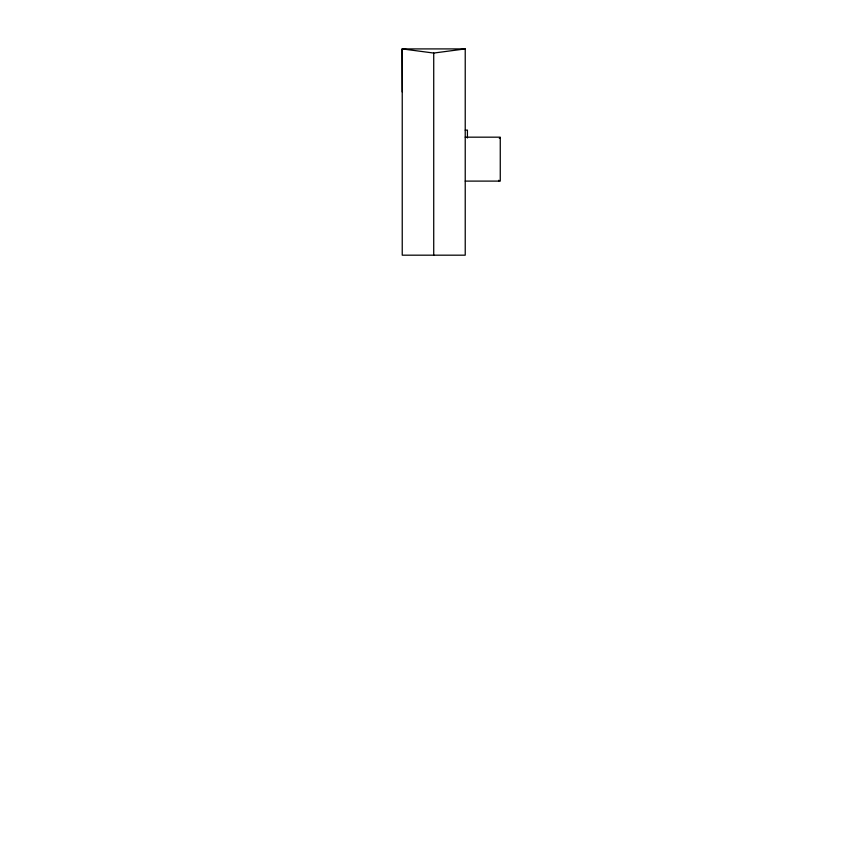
<?xml version="1.0" encoding="UTF-8"?>
<svg xmlns="http://www.w3.org/2000/svg" width="842" height="842" viewBox="0 0 842 842"><rect width="100%" height="100%" fill="white"/><g stroke="black" fill="none" stroke-linecap="round" stroke-linejoin="round"><path stroke-width="1.26" d="M433.725 53.057L465.226 48.91L465.226 255.179L402.234 255.179L402.234 48.91L433.725 53.057L433.725 255.179M465.226 48.91L402.044 48.91L402.234 91.967M465.226 130.173L467.426 130.089L467.426 137.983M465.226 137.172L500.264 137.172L500.264 181.104L465.226 181.104M499.317 138.362L500.264 138.362M498.801 180.241L498.801 181.104"/></g></svg>
